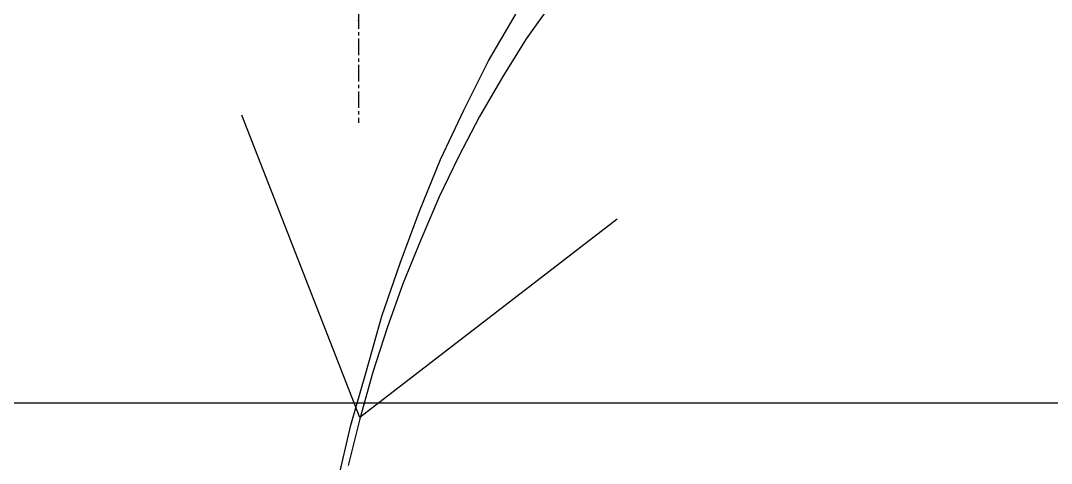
# Model space of a CAD drawing. Header units: millimetres. Extents: x -18594 to 273470, y -238787 to 48452.
# Drawn here: x 173553 to 174346, y -31040 to -30699 of the extents above; entities that cross this region are included whole.
import ezdxf

# ---------------------------------------------------------------- set-up
doc = ezdxf.new("R2010")
doc.units = ezdxf.units.MM
doc.linetypes.add('Xref AGV layout$0$CENTERX2', pattern=[20.32, 12.7, -2.54, 2.54, -2.54])
doc.layers.add('AM_BOR', color=4, linetype='Continuous', lineweight=25)
doc.layers.add('Xref AGV layout$0$ANNOTATION', color=5, linetype='Continuous')
doc.layers.add('Xref AGV layout$0$Ndc8_F_TurnRightModerate', color=5, linetype='Continuous', true_color=0x0000ff)
doc.layers.add('Xref AGV layout$0$Ndc8_R_TurnLeftModerate', color=1, linetype='Continuous', true_color=0xff0000)

# ---------------------------------------------------------------- blocks, each defined once
blk = doc.blocks.new('Xref AGV layout$0$A$C6D3E55E3')
at = {"layer": 'Xref AGV layout$0$ANNOTATION', "linetype": 'Xref AGV layout$0$CENTERX2'}
blk.add_line((2077.25, 1786.75), (2077.25, 461.89), dxfattribs=at)
at = {"layer": 'Xref AGV layout$0$ANNOTATION'}
blk.add_point((2077.25, 540.82), dxfattribs=at)
blk = doc.blocks.new('Xref AGV layout$0$AGV single fwd')
blk.add_lwpolyline([(31012.9, -237035.38), (37046.11, -237035.38), (37046.11, -238787.38), (31012.9, -238787.38)], close=True)
at = {"rotation": 180}
blk.add_blockref('Xref AGV layout$0$A$C6D3E55E3', (37023.03, -236789.55), dxfattribs=at)
blk = doc.blocks.new('Xref AGV layout')
at = {"layer": 'Xref AGV layout$0$Ndc8_F_TurnRightModerate'}
blk.add_lwpolyline([(173797, -31054), (173807, -31011), (173819, -30969), (173831, -30927), (173845, -30886), (173860, -30846), (173876, -30806), (173894, -30768), (173913, -30730), (173934, -30694)], dxfattribs=at)
at = {"layer": 'Xref AGV layout$0$Ndc8_R_TurnLeftModerate'}
for points in [[(173962, -30685), (173942, -30713), (173924, -30742), (173924, -30742), (173906, -30773), (173890, -30804), (173875, -30835), (173861, -30868), (173847, -30902), (173835, -30936), (173824, -30970), (173814, -31006), (173805, -31042)], [(174012, -30852), (173814, -31005), (173723, -30772)]]:
    blk.add_lwpolyline(points, dxfattribs=at)
at = {"rotation": 180}
blk.add_blockref('Xref AGV layout$0$AGV single fwd', (208758.83, -268029.38), dxfattribs=at)

msp = doc.modelspace()

# ---------------------------------------------------------------- block references
at = {"layer": 'AM_BOR'}
msp.add_blockref('Xref AGV layout', (0, 0), dxfattribs=at)

doc.saveas('drawing.dxf')
